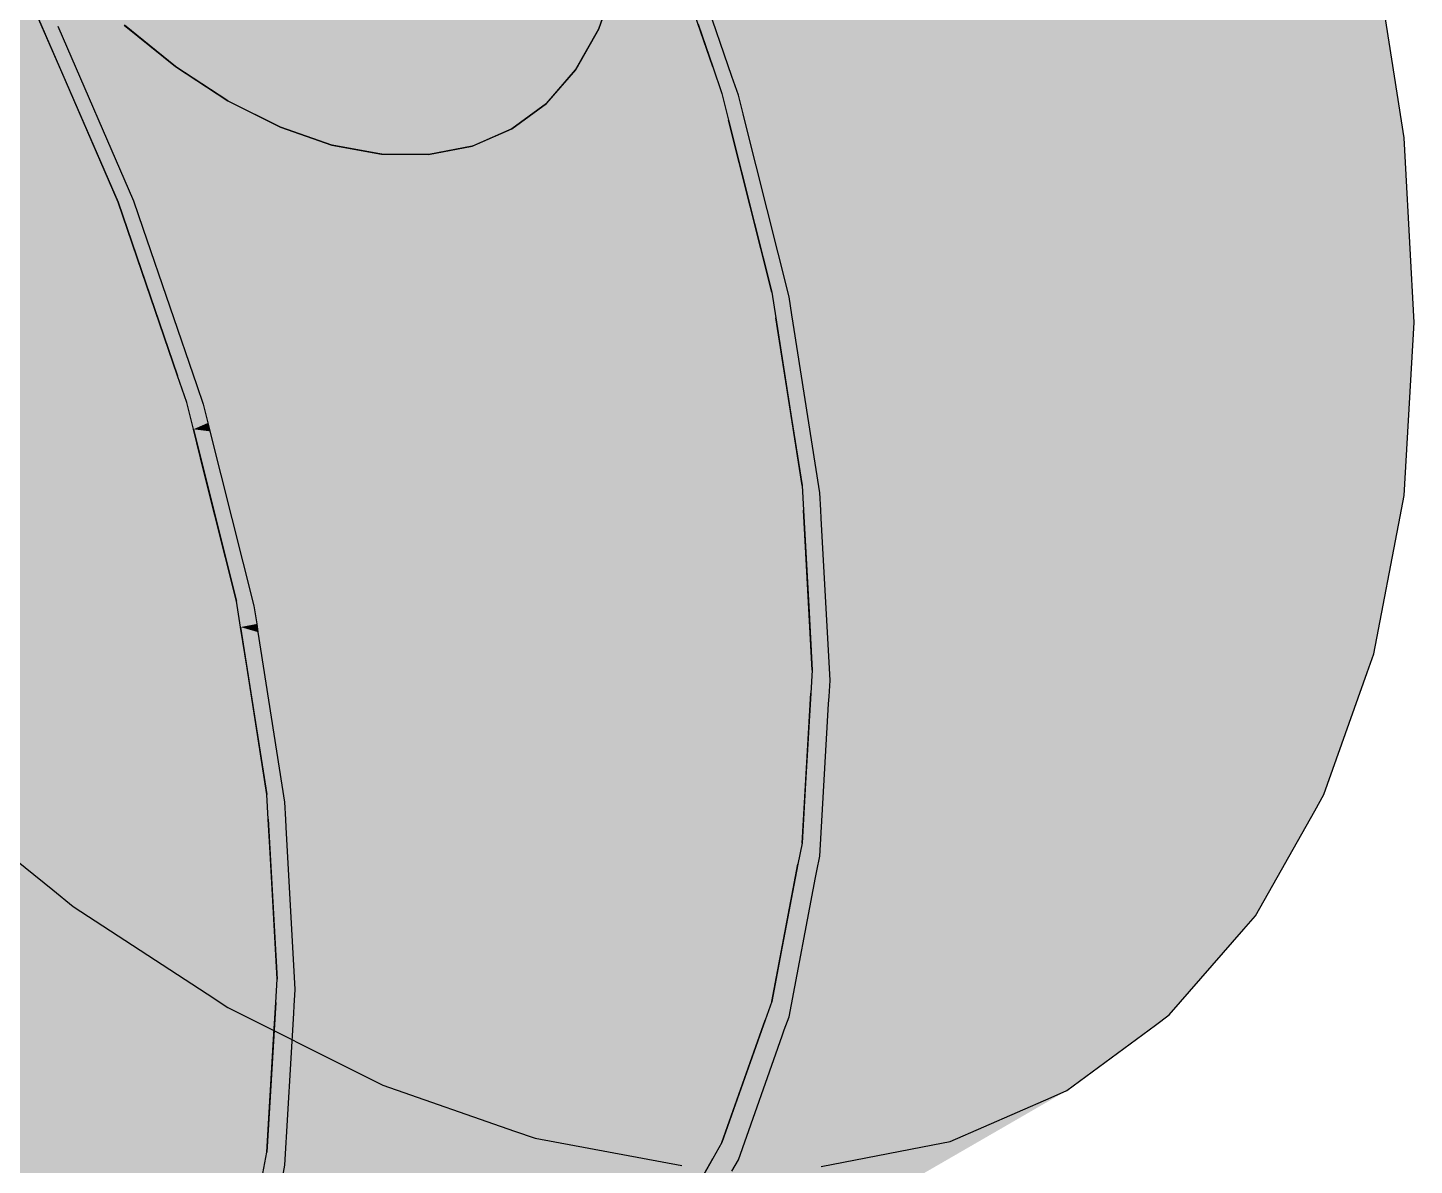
# Model space of a CAD drawing. Extents: x 0 to 420, y 0 to 297.
# Drawn here: x 298.11 to 320.1, y 195.74 to 213.77 of the extents above; entities that cross this region are included whole.
import ezdxf

# ---------------------------------------------------------------- set-up
doc = ezdxf.new("R2010")
doc.units = 0
doc.layers.add('SOMBRA', color=8, linetype='CONTINUOUS')
doc.layers.add('VISIBLE', color=7, linetype='CONTINUOUS')

msp = doc.modelspace()

# ---------------------------------------------------------------- linework, layer by layer
at = {"layer": 'SOMBRA', "color": 252}
for points in [[(298.8489, 228.156), (270.5294, 212.2402), (298.1066, 228.1619)], [(298.8489, 228.156), (270.938, 212.237), (270.5294, 212.2402)], [(270.938, 212.237), (298.8489, 228.156), (298.8532, 228.156)], [(270.938, 212.237), (298.8532, 228.156), (271.276, 212.2343)], [(299.637, 228.0107), (271.276, 212.2343), (298.8532, 228.156)], [(299.637, 228.0107), (271.7074, 212.1544), (271.276, 212.2343)], [(271.7074, 212.1544), (299.637, 228.0107), (299.6415, 228.0099)], [(271.7074, 212.1544), (299.6415, 228.0099), (272.0643, 212.0882)], [(300.4532, 227.7277), (272.0643, 212.0882), (299.6415, 228.0099)], [(300.4532, 227.7277), (272.5111, 211.9329), (272.0643, 212.0882)], [(272.5111, 211.9329), (300.4532, 227.7277), (300.4579, 227.726)], [(272.5111, 211.9329), (300.4579, 227.726), (272.8808, 211.8043)], [(301.2838, 227.3117), (272.8808, 211.8043), (300.4579, 227.726)], [(301.2838, 227.3117), (273.3354, 211.5763), (272.8808, 211.8043)], [(273.3354, 211.5763), (301.2838, 227.3117), (301.2886, 227.3093)], [(273.3354, 211.5763), (301.2886, 227.3093), (273.7114, 211.3876)], [(302.1145, 226.77), (273.7114, 211.3876), (301.2886, 227.3093)], [(302.1145, 226.77), (274.166, 211.0908), (273.7114, 211.3876)], [(274.166, 211.0908), (302.1145, 226.77), (302.1192, 226.7669)], [(274.166, 211.0908), (302.1192, 226.7669), (274.5421, 210.8452)], [(302.931, 226.1117), (274.5421, 210.8452), (302.1192, 226.7669)], [(302.931, 226.1117), (274.9889, 210.4846), (274.5421, 210.8452)], [(274.9889, 210.4846), (302.931, 226.1117), (302.9357, 226.108)], [(274.9889, 210.4846), (302.9357, 226.108), (275.3585, 210.1863)], [(303.7194, 225.3482), (275.3585, 210.1863), (302.9357, 226.108)], [(303.7194, 225.3482), (275.7899, 209.7681), (275.3585, 210.1863)], [(275.7899, 209.7681), (303.7194, 225.3482), (303.724, 225.3439)], [(275.7899, 209.7681), (303.724, 225.3439), (276.1468, 209.4222)], [(304.4663, 224.4926), (276.1468, 209.4222), (303.724, 225.3439)], [(304.4663, 224.4926), (276.5554, 208.9536), (276.1468, 209.4222)], [(276.5554, 208.9536), (304.4663, 224.4926), (304.4706, 224.4877)], [(276.5554, 208.9536), (304.4706, 224.4877), (276.8934, 208.566)], [(305.1587, 223.5594), (276.8934, 208.566), (304.4706, 224.4877)], [(305.1587, 223.5594), (277.2722, 208.055), (276.8934, 208.566)], [(277.2722, 208.055), (305.1587, 223.5594), (305.1627, 223.554)], [(277.2722, 208.055), (305.1627, 223.554), (277.5856, 207.6324)], [(305.785, 222.5646), (277.5856, 207.6324), (305.1627, 223.554)], [(305.785, 222.5646), (277.9281, 207.0878), (277.5856, 207.6324)], [(277.9281, 207.0878), (305.785, 222.5646), (305.7886, 222.5589)], [(277.9281, 207.0878), (305.7886, 222.5589), (278.2114, 206.6372)], [(306.3343, 221.5253), (278.2114, 206.6372), (305.7886, 222.5589)], [(306.3343, 221.5253), (278.5118, 206.0683), (278.2114, 206.6372)], [(278.5118, 206.0683), (306.3343, 221.5253), (306.3375, 221.5193)], [(278.5118, 206.0683), (306.3375, 221.5193), (278.7603, 205.5977)], [(306.7973, 220.4592), (278.7603, 205.5977), (306.3375, 221.5193)], [(306.7973, 220.4592), (279.0134, 205.0141), (278.7603, 205.5977)], [(279.0134, 205.0141), (306.7973, 220.4592), (306.7999, 220.4531)], [(279.0134, 205.0141), (306.7999, 220.4531), (279.2228, 204.5314)], [(307.166, 219.3846), (279.2228, 204.5314), (306.7999, 220.4531)], [(307.166, 219.3846), (279.4243, 203.9433), (279.2228, 204.5314)], [(279.4243, 203.9433), (307.166, 219.3846), (307.1681, 219.3784)], [(279.4243, 203.9433), (307.1681, 219.3784), (279.591, 203.4567)], [(307.4342, 218.3198), (279.591, 203.4567), (307.1681, 219.3784)], [(307.4342, 218.3198), (279.7374, 202.8741), (279.591, 203.4567)], [(279.7374, 202.8741), (307.4342, 218.3198), (307.4357, 218.3137)], [(279.7374, 202.8741), (307.4357, 218.3137), (279.8585, 202.392)], [(308.9742, 213.1534), (318.6659, 218.2395), (314.8276, 216.5329)], [(308.9742, 213.1534), (309.1199, 212.7281), (318.6659, 218.2395)], [(318.7718, 217.8181), (318.6659, 218.2395), (309.1199, 212.7281)], [(318.7718, 217.8181), (309.1199, 212.7281), (309.2258, 212.3068)], [(319.4567, 215.0927), (318.7718, 217.8181), (309.2258, 212.3068)], [(308.9742, 213.1534), (314.8276, 216.5329), (308.7432, 213.8276)], [(299.7914, 211.0273), (308.2767, 215.9263), (299.7285, 214.4541)], [(308.4249, 215.4937), (308.2767, 215.9263), (299.7914, 211.0273)], [(308.4249, 215.4937), (299.7914, 211.0273), (301.0779, 211.252)], [(308.4941, 212.5473), (308.4249, 215.4937), (301.0779, 211.252)], [(308.4941, 212.5473), (309.2791, 213.0005), (308.4249, 215.4937)], [(319.4567, 215.0927), (309.2258, 212.3068), (309.637, 210.6706)], [(309.9108, 209.5814), (319.4567, 215.0927), (309.637, 210.6706)], [(319.521, 214.6825), (319.4567, 215.0927), (309.9108, 209.5814)], [(319.521, 214.6825), (309.9108, 209.5814), (309.9751, 209.1711)], [(319.9367, 212.0292), (319.521, 214.6825), (309.9751, 209.1711)], [(299.7914, 211.0273), (299.7285, 214.4541), (298.5901, 213.7969)], [(298.1796, 214.1567), (288.6336, 208.6454), (298.6527, 213.0659)], [(298.5901, 213.7969), (298.1796, 214.1567), (299.5465, 211.0054)], [(299.7914, 211.0273), (298.5901, 213.7969), (299.5465, 211.0054)], [(290.0005, 205.494), (298.6527, 213.0659), (288.6336, 208.6454)], [(290.0005, 205.494), (299.5465, 211.0054), (298.6527, 213.0659)], [(308.4941, 212.5473), (309.3812, 212.7022), (309.2791, 213.0005)], [(300.7938, 208.1015), (309.3812, 212.7022), (308.4941, 212.5473)], [(300.7938, 208.1015), (300.896, 207.8033), (309.3812, 212.7022)], [(309.4555, 212.4068), (309.3812, 212.7022), (300.896, 207.8033)], [(300.7938, 208.1015), (308.4941, 212.5473), (301.0779, 211.252)], [(309.4555, 212.4068), (300.896, 207.8033), (301.7552, 207.961)], [(309.4889, 212.2737), (309.4555, 212.4068), (301.7552, 207.961)], [(309.4889, 212.2737), (301.7552, 207.961), (302.142, 208.032)], [(310.184, 209.5081), (309.4889, 212.2737), (302.142, 208.032)], [(319.9367, 212.0292), (309.9751, 209.1711), (310.2246, 207.5783)], [(310.3908, 206.5179), (319.9367, 212.0292), (310.2246, 207.5783)], [(319.9583, 211.6372), (319.9367, 212.0292), (310.3908, 206.5179)], [(319.9583, 211.6372), (310.3908, 206.5179), (310.4123, 206.1258)], [(320.0976, 209.1014), (319.9583, 211.6372), (310.4123, 206.1258)], [(301.0779, 211.252), (299.7914, 211.0273), (299.9396, 210.5948)], [(300.7938, 208.1015), (301.0779, 211.252), (299.9396, 210.5948)], [(299.5465, 211.0054), (290.0005, 205.494), (299.9231, 209.9059)], [(300.5334, 208.2322), (299.7914, 211.0273), (299.5465, 211.0054)], [(300.5334, 208.2322), (299.5465, 211.0054), (300.4889, 208.2545)], [(300.5334, 208.2322), (299.9396, 210.5948), (299.7914, 211.0273)], [(300.7938, 208.1015), (299.9396, 210.5948), (300.5334, 208.2322)], [(290.943, 202.7431), (299.9231, 209.9059), (290.0005, 205.494)], [(290.943, 202.7431), (300.4889, 208.2545), (299.9231, 209.9059)], [(310.2291, 209.2204), (310.184, 209.5081), (301.6987, 204.6092)], [(301.6987, 204.6092), (310.184, 209.5081), (302.142, 208.032)], [(310.2291, 209.2204), (301.6987, 204.6092), (302.5288, 204.7747)], [(310.2493, 209.091), (310.2291, 209.2204), (302.5288, 204.7747)], [(310.2493, 209.091), (302.5288, 204.7747), (302.9024, 204.8492)], [(310.6712, 206.3986), (310.2493, 209.091), (302.9024, 204.8492)], [(320.0976, 209.1014), (310.4123, 206.1258), (310.496, 204.6035)], [(310.5517, 203.5901), (320.0976, 209.1014), (310.496, 204.6035)], [(320.0761, 208.7343), (320.0976, 209.1014), (310.5517, 203.5901)], [(319.9367, 206.3595), (320.0761, 208.7343), (310.5301, 203.223)], [(320.0761, 208.7343), (310.5517, 203.5901), (310.5301, 203.223)], [(290.943, 202.7431), (300.6346, 207.8292), (300.4889, 208.2545)], [(300.5334, 208.2322), (300.4889, 208.2545), (300.6346, 207.8292)], [(300.896, 207.8033), (300.5334, 208.2322), (300.6346, 207.8292)], [(300.896, 207.8033), (300.7938, 208.1015), (300.5334, 208.2322)], [(302.142, 208.032), (301.7552, 207.961), (300.9702, 207.5078)], [(302.142, 208.032), (300.9702, 207.5078), (301.0037, 207.3748)], [(301.6987, 204.6092), (302.142, 208.032), (301.0037, 207.3748)], [(290.943, 202.7431), (291.0887, 202.3178), (300.6346, 207.8292)], [(300.7405, 207.4078), (300.6346, 207.8292), (291.0887, 202.3178)], [(300.9702, 207.5078), (300.6346, 207.8292), (300.7405, 207.4078)], [(300.9702, 207.5078), (300.896, 207.8033), (300.6346, 207.8292)], [(301.7552, 207.961), (300.896, 207.8033), (300.9702, 207.5078)], [(300.7405, 207.4078), (291.0887, 202.3178), (294.8871, 204.0283)], [(300.7405, 207.4078), (294.8871, 204.0283), (300.9084, 206.7399)], [(301.0037, 207.3748), (300.9702, 207.5078), (300.7405, 207.4078)], [(301.0037, 207.3748), (300.7405, 207.4078), (301.4255, 204.6824)], [(301.6987, 204.6092), (301.0037, 207.3748), (301.4255, 204.6824)], [(291.1946, 201.8965), (301.4255, 204.6824), (300.9084, 206.7399)], [(291.1946, 201.8965), (300.9084, 206.7399), (294.8871, 204.0283)], [(310.6863, 206.1237), (310.6712, 206.3986), (302.1859, 201.4996)], [(302.1859, 201.4996), (310.6712, 206.3986), (302.9024, 204.8492)], [(319.8724, 206.0235), (319.9367, 206.3595), (310.3908, 200.8481)], [(310.3908, 200.8481), (319.9367, 206.3595), (310.4465, 201.7973)], [(319.9367, 206.3595), (310.5301, 203.223), (310.4465, 201.7973)], [(310.6863, 206.1237), (302.1859, 201.4996), (302.986, 201.6779)], [(310.6931, 205.9999), (310.6863, 206.1237), (302.986, 201.6779)], [(310.6931, 205.9999), (302.986, 201.6779), (303.3462, 201.7582)], [(310.8345, 203.4268), (310.6931, 205.9999), (303.3462, 201.7582)], [(319.4567, 203.8502), (319.8724, 206.0235), (310.3265, 200.5121)], [(319.8724, 206.0235), (310.3908, 200.8481), (310.3265, 200.5121)], [(291.1946, 201.8965), (291.8796, 199.171), (301.4255, 204.6824)], [(301.4898, 204.2721), (301.4255, 204.6824), (291.8796, 199.171)], [(301.7438, 204.3215), (301.4255, 204.6824), (301.4898, 204.2721)], [(301.7438, 204.3215), (301.6987, 204.6092), (301.4255, 204.6824)], [(302.5288, 204.7747), (301.6987, 204.6092), (301.7438, 204.3215)], [(302.9024, 204.8492), (302.5288, 204.7747), (301.7438, 204.3215)], [(302.9024, 204.8492), (301.7438, 204.3215), (301.7641, 204.192)], [(302.1859, 201.4996), (302.9024, 204.8492), (301.7641, 204.192)], [(301.4898, 204.2721), (291.8796, 199.171), (295.6367, 200.8929)], [(301.4898, 204.2721), (295.6367, 200.8929), (301.5916, 203.6219)], [(301.7641, 204.192), (301.7438, 204.3215), (301.4898, 204.2721)], [(301.7641, 204.192), (301.4898, 204.2721), (301.9055, 201.6189)], [(302.1859, 201.4996), (301.7641, 204.192), (301.9055, 201.6189)], [(319.3508, 203.5511), (319.4567, 203.8502), (309.9108, 198.3389)], [(309.9108, 198.3389), (319.4567, 203.8502), (310.0769, 199.2075)], [(319.4567, 203.8502), (310.3265, 200.5121), (310.0769, 199.2075)], [(291.9438, 198.7608), (301.9055, 201.6189), (301.5916, 203.6219)], [(291.9438, 198.7608), (301.5916, 203.6219), (295.6367, 200.8929)], [(310.8194, 203.1693), (310.8345, 203.4268), (302.3492, 198.5278)], [(302.3492, 198.5278), (310.8345, 203.4268), (303.3462, 201.7582)], [(318.6659, 201.6166), (319.3508, 203.5511), (309.8049, 198.0398)], [(319.3508, 203.5511), (309.9108, 198.3389), (309.8049, 198.0398)], [(310.8194, 203.1693), (302.3492, 198.5278), (303.1191, 198.7235)], [(310.8126, 203.0534), (310.8194, 203.1693), (303.1191, 198.7235)], [(310.8126, 203.0534), (303.1191, 198.7235), (303.4657, 198.8116)], [(310.6712, 200.6436), (310.8126, 203.0534), (303.4657, 198.8116)], [(296.4204, 201.7927), (298.5104, 200.106), (288.9645, 194.5947)], [(291.9438, 198.7608), (292.3595, 196.1075), (301.9055, 201.6189)], [(301.927, 201.2268), (301.9055, 201.6189), (292.3595, 196.1075)], [(302.201, 201.2247), (301.9055, 201.6189), (301.927, 201.2268)], [(302.201, 201.2247), (302.1859, 201.4996), (301.9055, 201.6189)], [(302.986, 201.6779), (302.1859, 201.4996), (302.201, 201.2247)], [(303.3462, 201.7582), (302.986, 201.6779), (302.201, 201.2247)], [(303.3462, 201.7582), (302.201, 201.2247), (302.2078, 201.1009)], [(302.3492, 198.5278), (303.3462, 201.7582), (302.2078, 201.1009)], [(318.5202, 201.3596), (318.6659, 201.6166), (309.1199, 196.1053)], [(309.1199, 196.1053), (318.6659, 201.6166), (309.3937, 196.8784)], [(318.6659, 201.6166), (309.8049, 198.0398), (309.3937, 196.8784)], [(301.927, 201.2268), (292.3595, 196.1075), (296.0737, 197.8474)], [(301.927, 201.2268), (296.0737, 197.8474), (301.9612, 200.6054)], [(302.2078, 201.1009), (301.927, 201.2268), (302.0664, 198.6911)], [(302.2078, 201.1009), (302.201, 201.2247), (301.927, 201.2268)], [(317.5777, 199.6969), (318.5202, 201.3596), (308.9742, 195.8482)], [(318.5202, 201.3596), (309.1199, 196.1053), (308.9742, 195.8482)], [(302.3492, 198.5278), (302.2078, 201.1009), (302.0664, 198.6911)], [(292.3811, 195.7155), (302.0664, 198.6911), (301.9612, 200.6054)], [(292.3811, 195.7155), (301.9612, 200.6054), (296.0737, 197.8474)], [(310.6261, 200.408), (310.6712, 200.6436), (302.1859, 195.7446)], [(302.1859, 195.7446), (310.6712, 200.6436), (303.4657, 198.8116)], [(310.6261, 200.408), (302.1859, 195.7446), (302.9258, 195.9622)], [(310.6058, 200.3019), (310.6261, 200.408), (302.9258, 195.9622)], [(310.6058, 200.3019), (302.9258, 195.9622), (303.2589, 196.0601)], [(310.184, 198.0966), (310.6058, 200.3019), (303.2589, 196.0601)], [(298.5104, 200.106), (289.2876, 194.3339), (288.9645, 194.5947)], [(298.5104, 200.106), (298.8335, 199.8453), (289.2876, 194.3339)], [(289.2876, 194.3339), (298.8335, 199.8453), (290.1374, 193.779)], [(298.8335, 199.8453), (291.4139, 192.9454), (290.1374, 193.779)], [(298.8335, 199.8453), (300.9599, 198.4567), (291.4139, 192.9454)], [(317.3947, 199.4863), (317.5777, 199.6969), (308.0317, 194.1856)], [(308.0317, 194.1856), (317.5777, 199.6969), (308.4084, 194.8501)], [(317.5777, 199.6969), (308.9742, 195.8482), (308.4084, 194.8501)], [(316.2108, 198.1239), (317.3947, 199.4863), (307.8487, 193.9749)], [(317.3947, 199.4863), (308.0317, 194.1856), (307.8487, 193.9749)], [(302.1859, 195.7446), (303.4657, 198.8116), (302.3273, 198.1544)], [(303.4657, 198.8116), (302.3341, 198.2703), (302.3273, 198.1544)], [(303.4657, 198.8116), (303.1191, 198.7235), (302.3341, 198.2703)], [(292.3811, 195.7155), (292.5205, 193.1798), (302.0664, 198.6911)], [(302.0449, 198.324), (302.0664, 198.6911), (292.5205, 193.1798)], [(302.3341, 198.2703), (302.0664, 198.6911), (302.0449, 198.324)], [(302.3341, 198.2703), (302.3492, 198.5278), (302.0664, 198.6911)], [(303.1191, 198.7235), (302.3492, 198.5278), (302.3341, 198.2703)], [(300.9599, 198.4567), (291.7426, 192.7307), (291.4139, 192.9454)], [(300.9599, 198.4567), (301.2886, 198.242), (291.7426, 192.7307)], [(302.0449, 198.324), (292.5205, 193.1798), (296.1913, 194.9444)], [(302.0449, 198.324), (296.1913, 194.9444), (302.0107, 197.742)], [(302.3273, 198.1544), (302.0449, 198.324), (301.9055, 195.9491)], [(302.3273, 198.1544), (302.3341, 198.2703), (302.0449, 198.324)], [(291.7426, 192.7307), (301.2886, 198.242), (292.5925, 192.3043)], [(301.2886, 198.242), (293.869, 191.664), (292.5925, 192.3043)], [(301.2886, 198.242), (303.4149, 197.1753), (293.869, 191.664)], [(310.1097, 197.8869), (310.184, 198.0966), (301.6987, 193.1976)], [(301.6987, 193.1976), (310.184, 198.0966), (303.2589, 196.0601)], [(302.1859, 195.7446), (302.3273, 198.1544), (301.9055, 195.9491)], [(315.9936, 197.9633), (316.2108, 198.1239), (306.6649, 192.6126)], [(306.6649, 192.6126), (316.2108, 198.1239), (307.138, 193.1571)], [(316.2108, 198.1239), (307.8487, 193.9749), (307.138, 193.1571)], [(310.1097, 197.8869), (301.6987, 193.1976), (302.4095, 193.4411)], [(310.0763, 197.7925), (310.1097, 197.8869), (302.4095, 193.4411)], [(314.5886, 196.9246), (315.9936, 197.9633), (306.4476, 192.452)], [(315.9936, 197.9633), (306.6649, 192.6126), (306.4476, 192.452)], [(292.4989, 192.8126), (301.9055, 195.9491), (302.0107, 197.742)], [(292.4989, 192.8126), (302.0107, 197.742), (296.1913, 194.9444)], [(310.0763, 197.7925), (302.4095, 193.4411), (302.7293, 193.5507)], [(309.3812, 195.8294), (310.0763, 197.7925), (302.7293, 193.5507)], [(303.4149, 197.1753), (294.1977, 191.4991), (293.869, 191.664)], [(303.4149, 197.1753), (303.7437, 197.0104), (294.1977, 191.4991)], [(294.1977, 191.4991), (303.7437, 197.0104), (295.033, 191.2086)], [(303.7437, 197.0104), (296.2877, 190.7724), (295.033, 191.2086)], [(303.7437, 197.0104), (305.8336, 196.2838), (296.2877, 190.7724)], [(312.7388, 196.1194), (314.3409, 196.8167), (304.795, 191.3054)], [(314.3409, 196.8167), (305.0426, 191.4132), (304.795, 191.3054)], [(314.3409, 196.8167), (314.5886, 196.9246), (305.0426, 191.4132)], [(305.0426, 191.4132), (314.5886, 196.9246), (305.6042, 191.8284)], [(314.5886, 196.9246), (306.4476, 192.452), (305.6042, 191.8284)], [(305.8336, 196.2838), (296.6108, 190.6601), (296.2877, 190.7724)], [(305.8336, 196.2838), (306.1567, 196.1715), (296.6108, 190.6601)], [(296.6108, 190.6601), (306.1567, 196.1715), (297.4172, 190.5106)], [(306.1567, 196.1715), (298.6286, 190.286), (297.4172, 190.5106)], [(306.1567, 196.1715), (308.1745, 195.7974), (298.6286, 190.286)], [(312.4649, 196.0662), (312.7388, 196.1194), (303.1929, 190.608)], [(303.1929, 190.608), (312.7388, 196.1194), (303.8332, 190.8867)], [(312.7388, 196.1194), (304.795, 191.3054), (303.8332, 190.8867)], [(301.8412, 195.6131), (301.9055, 195.9491), (292.3595, 190.4378)], [(292.4989, 192.8126), (292.3595, 190.4378), (301.9055, 195.9491)], [(301.6987, 193.1976), (303.2589, 196.0601), (302.1205, 195.4029)], [(302.1408, 195.509), (301.9055, 195.9491), (301.8412, 195.6131)], [(302.1408, 195.509), (302.1859, 195.7446), (301.9055, 195.9491)], [(303.2589, 196.0601), (302.1408, 195.509), (302.1205, 195.4029)], [(303.2589, 196.0601), (302.9258, 195.9622), (302.1408, 195.509)], [(302.9258, 195.9622), (302.1859, 195.7446), (302.1408, 195.509)], [(310.6931, 195.7221), (312.4649, 196.0662), (302.919, 190.5548)], [(312.4649, 196.0662), (303.1929, 190.608), (302.919, 190.5548)], [(308.1745, 195.7974), (298.9405, 190.2282), (298.6286, 190.286)], [(308.1745, 195.7974), (308.4865, 195.7396), (298.9405, 190.2282)], [(309.2791, 195.6492), (309.3812, 195.8294), (300.896, 190.9304)], [(300.896, 190.9304), (309.3812, 195.8294), (302.7293, 193.5507)]]:
    msp.add_solid(points, dxfattribs=at)
at = {"layer": 'SOMBRA', "color": 253}
for points in [[(307.5972, 217.2831), (279.8585, 202.392), (307.4357, 218.3137)], [(307.5972, 217.2831), (279.9474, 201.8248), (279.8585, 202.392)], [(279.9474, 201.8248), (307.5972, 217.2831), (307.5981, 217.2772)], [(279.9474, 201.8248), (307.5981, 217.2772), (280.0209, 201.3555)], [(307.6522, 216.2923), (280.0209, 201.3555), (307.5981, 217.2772)], [(307.6522, 216.2923), (280.0507, 200.8134), (280.0209, 201.3555)], [(280.0507, 200.8134), (307.6522, 216.2923), (307.6525, 216.2866)], [(280.0507, 200.8134), (307.6525, 216.2866), (280.0754, 200.3649)], [(307.5984, 215.3642), (280.0754, 200.3649), (307.6525, 216.2866)], [(288.6336, 208.6454), (298.1796, 214.1567), (297.1189, 216.1657)], [(308.2767, 215.9263), (308.9742, 213.1534), (308.0317, 215.9044)], [(308.2767, 215.9263), (309.0186, 213.1311), (308.9742, 213.1534)], [(308.2767, 215.9263), (308.4249, 215.4937), (309.0186, 213.1311)], [(309.0186, 213.1311), (308.4249, 215.4937), (309.2791, 213.0005)], [(298.1109, 215.4291), (271.276, 198.6561), (298.8532, 214.5778)], [(280.0456, 199.8572), (307.5981, 215.3589), (280.0209, 199.4372)], [(280.0456, 199.8572), (307.5984, 215.3642), (307.5981, 215.3589)], [(307.5984, 215.3642), (280.0456, 199.8572), (280.0754, 200.3649)], [(312.6211, 215.1408), (312.7189, 213.3615), (310.9198, 214.4002)], [(312.6211, 215.1408), (315.5237, 213.9062), (312.7189, 213.3615)], [(298.3658, 213.5006), (297.4698, 214.5281), (297.7483, 214.9243)], [(298.579, 213.9717), (298.3658, 213.5006), (297.7483, 214.9243)], [(299.6128, 213.7067), (298.8108, 214.4841), (298.8532, 214.5778)], [(299.6415, 213.8137), (299.6128, 213.7067), (298.8532, 214.5778)], [(319.521, 214.6825), (319.9367, 212.0292), (315.5237, 213.9062)], [(298.3658, 213.5006), (298.0563, 212.8164), (297.4698, 214.5281)], [(299.5529, 213.4831), (298.7222, 214.2883), (298.8108, 214.4841)], [(299.6128, 213.7067), (299.5529, 213.4831), (298.8108, 214.4841)], [(307.4357, 214.5099), (307.5427, 214.415), (307.1681, 213.7542)], [(307.5427, 214.415), (307.2705, 213.6461), (307.1681, 213.7542)], [(307.5427, 214.415), (307.7663, 214.2167), (307.2705, 213.6461)], [(308.8607, 214.4379), (308.6658, 213.4191), (308.1279, 213.8961)], [(308.8607, 214.4379), (309.6627, 213.853), (308.6658, 213.4191)], [(310.9198, 214.4002), (310.8375, 212.9962), (309.6627, 213.853)], [(310.9198, 214.4002), (312.7189, 213.3615), (310.8375, 212.9962)], [(299.456, 213.1216), (298.579, 213.9717), (298.7222, 214.2883)], [(299.5529, 213.4831), (299.456, 213.1216), (298.7222, 214.2883)], [(307.7663, 214.2167), (307.4843, 213.4203), (307.2705, 213.6461)], [(307.7663, 214.2167), (308.1279, 213.8961), (307.4843, 213.4203)], [(299.3119, 212.5836), (298.3658, 213.5006), (298.579, 213.9717)], [(299.456, 213.1216), (299.3119, 212.5836), (298.579, 213.9717)], [(315.5237, 213.9062), (315.6465, 211.6713), (312.7189, 213.3615)], [(315.5237, 213.9062), (319.9583, 211.6372), (315.6465, 211.6713)], [(315.5237, 213.9062), (319.9367, 212.0292), (319.9583, 211.6372)], [(300.4132, 212.7888), (299.5529, 213.4831), (299.6128, 213.7067)], [(300.4435, 213.0363), (299.6128, 213.7067), (299.6415, 213.8137)], [(300.4435, 213.0363), (300.4132, 212.7888), (299.6128, 213.7067)], [(300.4579, 213.1548), (300.4435, 213.0363), (299.6415, 213.8137)], [(307.1681, 213.7542), (307.2705, 213.6461), (306.7999, 213.1046)], [(308.1279, 213.8961), (307.8301, 213.0553), (307.4843, 213.4203)], [(308.1279, 213.8961), (308.6658, 213.4191), (307.8301, 213.0553)], [(309.6627, 213.853), (309.4472, 212.7262), (308.6658, 213.4191)], [(309.6627, 213.853), (310.8375, 212.9962), (309.4472, 212.7262)], [(299.1025, 211.8022), (298.0563, 212.8164), (298.3658, 213.5006)], [(299.3119, 212.5836), (299.1025, 211.8022), (298.3658, 213.5006)], [(300.3644, 212.3885), (299.456, 213.1216), (299.5529, 213.4831)], [(300.4132, 212.7888), (300.3644, 212.3885), (299.5529, 213.4831)], [(307.2705, 213.6461), (306.8959, 212.9853), (306.7999, 213.1046)], [(307.2705, 213.6461), (307.4843, 213.4203), (306.8959, 212.9853)], [(307.4843, 213.4203), (307.0963, 212.7359), (306.8959, 212.9853)], [(307.4843, 213.4203), (307.8301, 213.0553), (307.0963, 212.7359)], [(308.6658, 213.4191), (308.3447, 212.5121), (307.8301, 213.0553)], [(308.6658, 213.4191), (309.4472, 212.7262), (308.3447, 212.5121)], [(312.7189, 213.3615), (312.6211, 211.6953), (310.8375, 212.9962)], [(312.7189, 213.3615), (315.6465, 211.6713), (312.6211, 211.6953)], [(300.2917, 211.7928), (299.3119, 212.5836), (299.456, 213.1216)], [(300.3644, 212.3885), (300.2917, 211.7928), (299.456, 213.1216)], [(301.2886, 212.2171), (300.4132, 212.7888), (300.4435, 213.0363)], [(301.2886, 212.4844), (300.4435, 213.0363), (300.4579, 213.1548)], [(301.2886, 212.4844), (301.2886, 212.2171), (300.4435, 213.0363)], [(301.2886, 212.6124), (301.2886, 212.4844), (300.4579, 213.1548)], [(306.7999, 213.1046), (306.8959, 212.9853), (306.3375, 212.5724)], [(307.8301, 213.0553), (307.4205, 212.3326), (307.0963, 212.7359)], [(307.8301, 213.0553), (308.3447, 212.5121), (307.4205, 212.3326)], [(309.0186, 213.1311), (309.1199, 212.7281), (308.9742, 213.1534)], [(309.0186, 213.1311), (309.3812, 212.7022), (309.1199, 212.7281)], [(309.0186, 213.1311), (309.2791, 213.0005), (309.3812, 212.7022)], [(298.7958, 210.6578), (297.6029, 211.8141), (298.0563, 212.8164)], [(299.1025, 211.8022), (298.7958, 210.6578), (298.0563, 212.8164)], [(306.8959, 212.9853), (306.4253, 212.4438), (306.3375, 212.5724)], [(306.8959, 212.9853), (307.0963, 212.7359), (306.4253, 212.4438)], [(310.8375, 212.9962), (310.5917, 211.7113), (309.4472, 212.7262)], [(310.8375, 212.9962), (312.6211, 211.6953), (310.5917, 211.7113)], [(300.1861, 210.9277), (299.1025, 211.8022), (299.3119, 212.5836)], [(300.2917, 211.7928), (300.1861, 210.9277), (299.3119, 212.5836)], [(301.2886, 211.7849), (300.3644, 212.3885), (300.4132, 212.7888)], [(301.2886, 212.2171), (301.2886, 211.7849), (300.4132, 212.7888)], [(302.1337, 212.0605), (301.2886, 212.4844), (301.2886, 212.6124)], [(302.1192, 212.1957), (302.1337, 212.0605), (301.2886, 212.6124)], [(307.0963, 212.7359), (306.609, 212.175), (306.4253, 212.4438)], [(307.0963, 212.7359), (307.4205, 212.3326), (306.609, 212.175)], [(309.4472, 212.7262), (309.092, 211.7232), (308.3447, 212.5121)], [(309.4472, 212.7262), (310.5917, 211.7113), (309.092, 211.7232)], [(309.3812, 212.7022), (309.2258, 212.3068), (309.1199, 212.7281)], [(309.3812, 212.7022), (309.4555, 212.4068), (309.2258, 212.3068)], [(301.2886, 211.1418), (300.2917, 211.7928), (300.3644, 212.3885)], [(301.2886, 211.7849), (301.2886, 211.1418), (300.3644, 212.3885)], [(302.1639, 211.778), (301.2886, 212.2171), (301.2886, 212.4844)], [(302.1337, 212.0605), (302.1639, 211.778), (301.2886, 212.4844)], [(306.3375, 212.5724), (306.4253, 212.4438), (305.7886, 212.1666)], [(306.4253, 212.4438), (305.8669, 212.0309), (305.7886, 212.1666)], [(306.4253, 212.4438), (306.609, 212.175), (305.8669, 212.0309)], [(308.3447, 212.5121), (307.9028, 211.7326), (307.4205, 212.3326)], [(308.3447, 212.5121), (309.092, 211.7232), (307.9028, 211.7326)], [(309.4555, 212.4068), (309.9108, 209.5814), (309.2258, 212.3068)], [(309.4555, 212.4068), (309.4889, 212.2737), (309.9108, 209.5814)], [(302.2128, 211.3213), (301.2886, 211.7849), (301.2886, 212.2171)], [(302.1639, 211.778), (302.2128, 211.3213), (301.2886, 212.2171)], [(302.9644, 211.7717), (302.1337, 212.0605), (302.1192, 212.1957)], [(302.9357, 211.9118), (302.9644, 211.7717), (302.1192, 212.1957)], [(305.7886, 212.1666), (305.8669, 212.0309), (305.1627, 211.8942)], [(306.609, 212.175), (306.0306, 211.7474), (305.8669, 212.0309)], [(306.609, 212.175), (306.9059, 211.7405), (306.0306, 211.7474)], [(307.4205, 212.3326), (306.9059, 211.7405), (306.609, 212.175)], [(307.4205, 212.3326), (307.9028, 211.7326), (306.9059, 211.7405)], [(309.4889, 212.2737), (310.184, 209.5081), (309.9108, 209.5814)], [(303.0243, 211.4789), (302.1639, 211.778), (302.1337, 212.0605)], [(302.9644, 211.7717), (303.0243, 211.4789), (302.1337, 212.0605)], [(305.8669, 212.0309), (305.2302, 211.7538), (305.1627, 211.8942)], [(305.8669, 212.0309), (306.0306, 211.7474), (305.2302, 211.7538)], [(298.3302, 208.92), (296.9144, 210.2924), (297.6029, 211.8141)], [(298.7958, 210.6578), (298.3302, 208.92), (297.6029, 211.8141)], [(300.0314, 209.6606), (298.7958, 210.6578), (299.1025, 211.8022)], [(300.1861, 210.9277), (300.0314, 209.6606), (299.1025, 211.8022)], [(301.2886, 210.2078), (300.1861, 210.9277), (300.2917, 211.7928)], [(301.2886, 211.1418), (301.2886, 210.2078), (300.2917, 211.7928)], [(302.2855, 210.6417), (301.2886, 211.1418), (301.2886, 211.7849)], [(302.2128, 211.3213), (302.2855, 210.6417), (301.2886, 211.7849)], [(303.1212, 211.0055), (302.2128, 211.3213), (302.1639, 211.778)], [(303.0243, 211.4789), (303.1212, 211.0055), (302.1639, 211.778)], [(303.7664, 211.623), (302.9644, 211.7717), (302.9357, 211.9118)], [(303.724, 211.7657), (303.7664, 211.623), (302.9357, 211.9118)], [(303.8549, 211.3249), (303.0243, 211.4789), (302.9644, 211.7717)], [(303.7664, 211.623), (303.8549, 211.3249), (302.9644, 211.7717)], [(304.526, 211.617), (303.7664, 211.623), (303.724, 211.7657)], [(304.4706, 211.7598), (304.526, 211.617), (303.724, 211.7657)], [(305.1627, 211.8942), (305.2302, 211.7538), (304.4706, 211.7598)], [(305.2302, 211.7538), (304.526, 211.617), (304.4706, 211.7598)], [(305.2302, 211.7538), (305.3711, 211.4603), (304.526, 211.617)], [(306.0306, 211.7474), (305.3711, 211.4603), (305.2302, 211.7538)], [(306.0306, 211.7474), (306.2953, 211.289), (305.3711, 211.4603)], [(306.9059, 211.7405), (306.2953, 211.289), (306.0306, 211.7474)], [(306.9059, 211.7405), (307.3478, 211.0939), (306.2953, 211.289)], [(307.9028, 211.7326), (307.3478, 211.0939), (306.9059, 211.7405)], [(307.9028, 211.7326), (308.6034, 210.8611), (307.3478, 211.0939)], [(309.092, 211.7232), (308.6034, 210.8611), (307.9028, 211.7326)], [(309.092, 211.7232), (310.1867, 210.5676), (308.6034, 210.8611)], [(310.5917, 211.7113), (310.1867, 210.5676), (309.092, 211.7232)], [(310.5917, 211.7113), (312.3294, 210.1704), (310.1867, 210.5676)], [(312.6211, 211.6953), (312.3294, 210.1704), (310.5917, 211.7113)], [(304.6417, 211.3187), (303.8549, 211.3249), (303.7664, 211.623)], [(304.526, 211.617), (304.6417, 211.3187), (303.7664, 211.623)], [(305.3711, 211.4603), (304.6417, 211.3187), (304.526, 211.617)], [(312.6211, 211.6953), (315.5236, 209.5782), (312.3294, 210.1704)], [(315.6465, 211.6713), (315.5236, 209.5782), (312.6211, 211.6953)], [(315.6465, 211.6713), (320.0761, 208.7343), (315.5236, 209.5782)], [(315.6465, 211.6713), (320.0976, 209.1014), (320.0761, 208.7343)], [(319.9583, 211.6372), (320.0976, 209.1014), (315.6465, 211.6713)], [(303.2653, 210.3011), (302.2855, 210.6417), (302.2128, 211.3213)], [(303.1212, 211.0055), (303.2653, 210.3011), (302.2128, 211.3213)], [(303.9982, 210.8429), (303.1212, 211.0055), (303.0243, 211.4789)], [(303.8549, 211.3249), (303.9982, 210.8429), (303.0243, 211.4789)], [(304.8288, 210.8363), (303.9982, 210.8429), (303.8549, 211.3249)], [(304.6417, 211.3187), (304.8288, 210.8363), (303.8549, 211.3249)], [(305.3711, 211.4603), (305.5989, 210.9859), (304.6417, 211.3187)], [(305.5989, 210.9859), (304.8288, 210.8363), (304.6417, 211.3187)], [(306.2953, 211.289), (305.5989, 210.9859), (305.3711, 211.4603)], [(306.2953, 211.289), (306.6891, 210.6069), (305.5989, 210.9859)], [(307.3478, 211.0939), (306.6891, 210.6069), (306.2953, 211.289)], [(302.3911, 209.6547), (301.2886, 210.2078), (301.2886, 211.1418)], [(302.2855, 210.6417), (302.3911, 209.6547), (301.2886, 211.1418)], [(307.3478, 211.0939), (307.9896, 210.1547), (306.6891, 210.6069)], [(308.6034, 210.8611), (307.9896, 210.1547), (307.3478, 211.0939)], [(301.2886, 208.8396), (300.0314, 209.6606), (300.1861, 210.9277)], [(301.2886, 210.2078), (301.2886, 208.8396), (300.1861, 210.9277)], [(304.2113, 210.1257), (303.2653, 210.3011), (303.1212, 211.0055)], [(303.9982, 210.8429), (304.2113, 210.1257), (303.1212, 211.0055)], [(305.1073, 210.1186), (304.2113, 210.1257), (303.9982, 210.8429)], [(304.8288, 210.8363), (305.1073, 210.1186), (303.9982, 210.8429)], [(305.5989, 210.9859), (305.938, 210.2799), (304.8288, 210.8363)], [(305.938, 210.2799), (305.1073, 210.1186), (304.8288, 210.8363)], [(306.6891, 210.6069), (305.938, 210.2799), (305.5989, 210.9859)], [(308.6034, 210.8611), (309.6295, 209.5846), (307.9896, 210.1547)], [(310.1867, 210.5676), (309.6295, 209.5846), (308.6034, 210.8611)], [(299.7966, 207.7366), (298.3302, 208.92), (298.7958, 210.6578)], [(300.0314, 209.6606), (299.7966, 207.7366), (298.7958, 210.6578)], [(303.4747, 209.278), (302.3911, 209.6547), (302.2855, 210.6417)], [(303.2653, 210.3011), (303.4747, 209.278), (302.2855, 210.6417)], [(306.6891, 210.6069), (307.2611, 209.6162), (305.938, 210.2799)], [(307.9896, 210.1547), (307.2611, 209.6162), (306.6891, 210.6069)], [(310.1867, 210.5676), (311.8488, 208.813), (309.6295, 209.5846)], [(312.3294, 210.1704), (311.8488, 208.813), (310.1867, 210.5676)], [(298.3302, 208.92), (297.5725, 206.0922), (296.9144, 210.2924)], [(302.5457, 208.2089), (301.2886, 208.8396), (301.2886, 210.2078)], [(302.3911, 209.6547), (302.5457, 208.2089), (301.2886, 210.2078)], [(304.5209, 209.084), (303.4747, 209.278), (303.2653, 210.3011)], [(304.2113, 210.1257), (304.5209, 209.084), (303.2653, 210.3011)], [(305.938, 210.2799), (306.4304, 209.2546), (305.1073, 210.1186)], [(307.2611, 209.6162), (306.4304, 209.2546), (305.938, 210.2799)], [(312.3294, 210.1704), (315.1572, 207.6628), (311.8488, 208.813)], [(315.5236, 209.5782), (315.1572, 207.6628), (312.3294, 210.1704)], [(305.5118, 209.0762), (304.5209, 209.084), (304.2113, 210.1257)], [(305.1073, 210.1186), (305.5118, 209.0762), (304.2113, 210.1257)], [(306.4304, 209.2546), (305.5118, 209.0762), (305.1073, 210.1186)], [(307.9896, 210.1547), (308.9296, 208.7791), (307.2611, 209.6162)], [(309.6295, 209.5846), (308.9296, 208.7791), (307.9896, 210.1547)], [(301.2886, 206.7623), (299.7966, 207.7366), (300.0314, 209.6606)], [(301.2886, 208.8396), (301.2886, 206.7623), (300.0314, 209.6606)], [(303.7813, 207.7794), (302.5457, 208.2089), (302.3911, 209.6547)], [(303.4747, 209.278), (303.7813, 207.7794), (302.3911, 209.6547)], [(307.2611, 209.6162), (308.0989, 208.165), (306.4304, 209.2546)], [(308.9296, 208.7791), (308.0989, 208.165), (307.2611, 209.6162)], [(309.6295, 209.5846), (311.1875, 207.6464), (308.9296, 208.7791)], [(311.8488, 208.813), (311.1875, 207.6464), (309.6295, 209.5846)], [(310.184, 209.5081), (309.9751, 209.1711), (309.9108, 209.5814)], [(310.184, 209.5081), (310.2291, 209.2204), (309.9751, 209.1711)], [(315.5236, 209.5782), (319.8724, 206.0235), (315.1572, 207.6628)], [(315.5236, 209.5782), (319.9367, 206.3595), (319.8724, 206.0235)], [(320.0761, 208.7343), (319.9367, 206.3595), (315.5236, 209.5782)], [(304.9743, 207.5582), (303.7813, 207.7794), (303.4747, 209.278)], [(304.5209, 209.084), (304.9743, 207.5582), (303.4747, 209.278)], [(306.1042, 207.5493), (304.9743, 207.5582), (304.5209, 209.084)], [(305.5118, 209.0762), (306.1042, 207.5493), (304.5209, 209.084)], [(306.4304, 209.2546), (307.1517, 207.7527), (305.5118, 209.0762)], [(307.1517, 207.7527), (306.1042, 207.5493), (305.5118, 209.0762)], [(308.0989, 208.165), (307.1517, 207.7527), (306.4304, 209.2546)], [(310.2291, 209.2204), (310.3908, 206.5179), (309.9751, 209.1711)], [(310.2291, 209.2204), (310.2493, 209.091), (310.3908, 206.5179)], [(310.2493, 209.091), (310.6712, 206.3986), (310.3908, 206.5179)], [(299.4145, 204.6056), (297.5725, 206.0922), (298.3302, 208.92)], [(299.7966, 207.7366), (299.4145, 204.6056), (298.3302, 208.92)], [(302.7805, 206.0138), (301.2886, 206.7623), (301.2886, 208.8396)], [(302.5457, 208.2089), (302.7805, 206.0138), (301.2886, 208.8396)], [(308.9296, 208.7791), (310.3568, 206.6905), (308.0989, 208.165)], [(311.1875, 207.6464), (310.3568, 206.6905), (308.9296, 208.7791)], [(311.8488, 208.813), (314.5536, 205.9578), (311.1875, 207.6464)], [(315.1572, 207.6628), (314.5536, 205.9578), (311.8488, 208.813)], [(304.247, 205.504), (302.7805, 206.0138), (302.5457, 208.2089)], [(303.7813, 207.7794), (304.247, 205.504), (302.5457, 208.2089)], [(308.0989, 208.165), (309.371, 205.9616), (307.1517, 207.7527)], [(310.3568, 206.6905), (309.371, 205.9616), (308.0989, 208.165)], [(305.6628, 205.2415), (304.247, 205.504), (303.7813, 207.7794)], [(304.9743, 207.5582), (305.6628, 205.2415), (303.7813, 207.7794)], [(307.1517, 207.7527), (308.2469, 205.4723), (306.1042, 207.5493)], [(309.371, 205.9616), (308.2469, 205.4723), (307.1517, 207.7527)], [(301.2886, 203.3818), (299.4145, 204.6056), (299.7966, 207.7366)], [(301.2886, 206.7623), (301.2886, 203.3818), (299.7966, 207.7366)], [(307.0037, 205.2309), (305.6628, 205.2415), (304.9743, 207.5582)], [(306.1042, 207.5493), (307.0037, 205.2309), (304.9743, 207.5582)], [(308.2469, 205.4723), (307.0037, 205.2309), (306.1042, 207.5493)], [(311.1875, 207.6464), (313.7229, 204.4924), (310.3568, 206.6905)], [(314.5536, 205.9578), (313.7229, 204.4924), (311.1875, 207.6464)], [(315.1572, 207.6628), (319.3508, 203.5511), (314.5536, 205.9578)], [(315.1572, 207.6628), (319.4567, 203.8502), (319.3508, 203.5511)], [(319.8724, 206.0235), (319.4567, 203.8502), (315.1572, 207.6628)], [(303.1627, 202.4416), (301.2886, 203.3818), (301.2886, 206.7623)], [(302.7805, 206.0138), (303.1627, 202.4416), (301.2886, 206.7623)], [(310.3568, 206.6905), (312.6795, 203.2916), (309.371, 205.9616)], [(313.7229, 204.4924), (312.6795, 203.2916), (310.3568, 206.6905)], [(310.6712, 206.3986), (310.4123, 206.1258), (310.3908, 206.5179)], [(310.6712, 206.3986), (310.6863, 206.1237), (310.4123, 206.1258)], [(298.5104, 200.106), (296.4204, 201.7927), (297.5725, 206.0922)], [(299.4145, 204.6056), (298.5104, 200.106), (297.5725, 206.0922)], [(305.0047, 201.8012), (303.1627, 202.4416), (302.7805, 206.0138)], [(304.247, 205.504), (305.0047, 201.8012), (302.7805, 206.0138)], [(310.6863, 206.1237), (310.5517, 203.5901), (310.4123, 206.1258)], [(310.6863, 206.1237), (310.6931, 205.9999), (310.5517, 203.5901)], [(310.6931, 205.9999), (310.8345, 203.4268), (310.5517, 203.5901)], [(309.371, 205.9616), (311.4412, 202.376), (308.2469, 205.4723)], [(312.6795, 203.2916), (311.4412, 202.376), (309.371, 205.9616)], [(314.5536, 205.9578), (318.5202, 201.3596), (313.7229, 204.4924)], [(314.5536, 205.9578), (318.6659, 201.6166), (318.5202, 201.3596)], [(319.3508, 203.5511), (318.6659, 201.6166), (314.5536, 205.9578)], [(306.7831, 201.4715), (305.0047, 201.8012), (304.247, 205.504)], [(305.6628, 205.2415), (306.7831, 201.4715), (304.247, 205.504)], [(308.2469, 205.4723), (310.0291, 201.7614), (307.0037, 205.2309)], [(311.4412, 202.376), (310.0291, 201.7614), (308.2469, 205.4723)], [(308.4675, 201.4582), (306.7831, 201.4715), (305.6628, 205.2415)], [(307.0037, 205.2309), (308.4675, 201.4582), (305.6628, 205.2415)], [(310.0291, 201.7614), (308.4675, 201.4582), (307.0037, 205.2309)], [(299.4145, 204.6056), (298.8335, 199.8453), (298.5104, 200.106)], [(300.9599, 198.4567), (298.8335, 199.8453), (299.4145, 204.6056)], [(301.2886, 203.3818), (300.9599, 198.4567), (299.4145, 204.6056)], [(313.7229, 204.4924), (317.3947, 199.4863), (312.6795, 203.2916)], [(313.7229, 204.4924), (317.5777, 199.6969), (317.3947, 199.4863)], [(318.5202, 201.3596), (317.5777, 199.6969), (313.7229, 204.4924)], [(310.8345, 203.4268), (310.5301, 203.223), (310.5517, 203.5901)], [(301.2886, 203.3818), (301.2886, 198.242), (300.9599, 198.4567)], [(303.4149, 197.1753), (301.2886, 198.242), (301.2886, 203.3818)], [(303.1627, 202.4416), (303.4149, 197.1753), (301.2886, 203.3818)], [(310.8345, 203.4268), (310.8194, 203.1693), (310.5301, 203.223)], [(310.8194, 203.1693), (310.3908, 200.8481), (310.5301, 203.223)], [(310.8194, 203.1693), (310.8126, 203.0534), (310.3908, 200.8481)], [(312.6795, 203.2916), (315.9936, 197.9633), (311.4412, 202.376)], [(312.6795, 203.2916), (316.2108, 198.1239), (315.9936, 197.9633)], [(317.3947, 199.4863), (316.2108, 198.1239), (312.6795, 203.2916)], [(310.8126, 203.0534), (310.6712, 200.6436), (310.3908, 200.8481)], [(303.1627, 202.4416), (303.7437, 197.0104), (303.4149, 197.1753)], [(305.8336, 196.2838), (303.7437, 197.0104), (303.1627, 202.4416)], [(305.0047, 201.8012), (305.8336, 196.2838), (303.1627, 202.4416)], [(311.4412, 202.376), (314.3409, 196.8167), (310.0291, 201.7614)], [(311.4412, 202.376), (314.5886, 196.9246), (314.3409, 196.8167)], [(315.9936, 197.9633), (314.5886, 196.9246), (311.4412, 202.376)], [(305.0047, 201.8012), (306.1567, 196.1715), (305.8336, 196.2838)], [(308.1745, 195.7974), (306.1567, 196.1715), (305.0047, 201.8012)], [(306.7831, 201.4715), (308.1745, 195.7974), (305.0047, 201.8012)], [(310.0291, 201.7614), (312.4649, 196.0662), (308.4675, 201.4582)], [(310.0291, 201.7614), (312.7388, 196.1194), (312.4649, 196.0662)], [(314.3409, 196.8167), (312.7388, 196.1194), (310.0291, 201.7614)], [(306.7831, 201.4715), (308.4865, 195.7396), (308.1745, 195.7974)], [(310.3976, 195.7244), (308.4865, 195.7396), (306.7831, 201.4715)], [(308.4675, 201.4582), (310.3976, 195.7244), (306.7831, 201.4715)], [(308.4675, 201.4582), (310.6931, 195.7221), (310.3976, 195.7244)], [(312.4649, 196.0662), (310.6931, 195.7221), (308.4675, 201.4582)], [(310.6712, 200.6436), (310.3265, 200.5121), (310.3908, 200.8481)], [(310.6261, 200.408), (309.9108, 198.3389), (310.3265, 200.5121)], [(310.6712, 200.6436), (310.6261, 200.408), (310.3265, 200.5121)], [(310.6261, 200.408), (310.6058, 200.3019), (309.9108, 198.3389)], [(310.6058, 200.3019), (310.184, 198.0966), (309.9108, 198.3389)], [(310.184, 198.0966), (309.8049, 198.0398), (309.9108, 198.3389)], [(310.184, 198.0966), (310.1097, 197.8869), (309.8049, 198.0398)], [(310.1097, 197.8869), (309.1199, 196.1053), (309.8049, 198.0398)], [(310.1097, 197.8869), (310.0763, 197.7925), (309.1199, 196.1053)], [(310.0763, 197.7925), (309.3812, 195.8294), (309.1199, 196.1053)], [(309.3812, 195.8294), (308.9742, 195.8482), (309.1199, 196.1053)], [(309.2791, 195.6492), (308.0317, 194.1856), (308.9742, 195.8482)], [(309.3812, 195.8294), (309.2791, 195.6492), (308.9742, 195.8482)]]:
    msp.add_solid(points, dxfattribs=at)
at = {"layer": 'SOMBRA', "color": 254}
for points in [[(307.4366, 214.5147), (280.0209, 199.4372), (307.5981, 215.3589)], [(271.6329, 198.3102), (298.8532, 214.5778), (271.276, 198.6561)], [(271.6329, 198.3102), (298.8577, 214.5734), (298.8532, 214.5778)], [(298.8577, 214.5734), (271.6329, 198.3102), (272.0643, 197.892)], [(298.8577, 214.5734), (272.0643, 197.892), (299.6415, 213.8137)], [(307.1696, 213.7585), (279.8585, 198.5882), (307.4357, 214.5099)], [(279.9321, 198.9726), (307.4357, 214.5099), (279.8585, 198.5882)], [(279.9321, 198.9726), (307.4366, 214.5147), (307.4357, 214.5099)], [(307.4366, 214.5147), (279.9321, 198.9726), (280.0209, 199.4372)], [(272.4339, 197.5937), (299.6415, 213.8137), (272.0643, 197.892)], [(272.4339, 197.5937), (299.6461, 213.81), (299.6415, 213.8137)], [(299.6461, 213.81), (272.4339, 197.5937), (272.8808, 197.2331)], [(299.6461, 213.81), (272.8808, 197.2331), (300.4579, 213.1548)], [(306.802, 213.1083), (279.591, 197.8325), (307.1681, 213.7542)], [(279.7121, 198.1746), (307.1681, 213.7542), (279.591, 197.8325)], [(279.7121, 198.1746), (307.1696, 213.7585), (307.1681, 213.7542)], [(307.1696, 213.7585), (279.7121, 198.1746), (279.8585, 198.5882)], [(273.2568, 196.9876), (300.4579, 213.1548), (272.8808, 197.2331)], [(273.2568, 196.9876), (300.4627, 213.1517), (300.4579, 213.1548)], [(300.4627, 213.1517), (273.2568, 196.9876), (273.7114, 196.6907)], [(300.4627, 213.1517), (273.7114, 196.6907), (301.2886, 212.6124)], [(306.3401, 212.5755), (279.2228, 197.1829), (306.7999, 213.1046)], [(279.3895, 197.477), (306.7999, 213.1046), (279.2228, 197.1829)], [(279.3895, 197.477), (306.802, 213.1083), (306.7999, 213.1046)], [(306.802, 213.1083), (279.3895, 197.477), (279.591, 197.8325)], [(274.0875, 196.502), (301.2886, 212.6124), (273.7114, 196.6907)], [(274.0875, 196.502), (301.2933, 212.61), (301.2886, 212.6124)], [(301.2933, 212.61), (274.0875, 196.502), (274.5421, 196.274)], [(301.2933, 212.61), (274.5421, 196.274), (302.1192, 212.1957)], [(305.7917, 212.1689), (278.7603, 196.6507), (306.3375, 212.5724)], [(278.9697, 196.8917), (306.3375, 212.5724), (278.7603, 196.6507)], [(278.9697, 196.8917), (306.3401, 212.5755), (306.3375, 212.5724)], [(306.3401, 212.5755), (278.9697, 196.8917), (279.2228, 197.1829)], [(274.9117, 196.1455), (302.1192, 212.1957), (274.5421, 196.274)], [(274.9117, 196.1455), (302.1239, 212.194), (302.1192, 212.1957)], [(302.1239, 212.194), (274.9117, 196.1455), (275.3585, 195.9901)], [(302.1239, 212.194), (275.3585, 195.9901), (302.9357, 211.9118)], [(305.1663, 211.8957), (278.2114, 196.2449), (305.7886, 212.1666)], [(278.4599, 196.4286), (305.7886, 212.1666), (278.2114, 196.2449)], [(278.4599, 196.4286), (305.7917, 212.1689), (305.7886, 212.1666)], [(305.7917, 212.1689), (278.4599, 196.4286), (278.7603, 196.6507)], [(275.7154, 195.924), (302.9357, 211.9118), (275.3585, 195.9901)], [(275.7154, 195.924), (302.9402, 211.911), (302.9357, 211.9118)], [(302.9402, 211.911), (275.7154, 195.924), (276.1468, 195.844)], [(302.9402, 211.911), (276.1468, 195.844), (303.724, 211.7657)], [(276.4848, 195.8413), (303.724, 211.7657), (276.1468, 195.844)], [(276.4848, 195.8413), (303.7282, 211.7656), (303.724, 211.7657)], [(303.7282, 211.7656), (276.4848, 195.8413), (276.8934, 195.8381)], [(303.7282, 211.7656), (276.8934, 195.8381), (304.4706, 211.7598)], [(277.2068, 195.8989), (304.4706, 211.7598), (276.8934, 195.8381)], [(277.2068, 195.8989), (304.4745, 211.7605), (304.4706, 211.7598)], [(304.4745, 211.7605), (277.2068, 195.8989), (277.5856, 195.9725)], [(304.4745, 211.7605), (277.5856, 195.9725), (305.1627, 211.8942)], [(277.8689, 196.0958), (305.1627, 211.8942), (277.5856, 195.9725)], [(277.8689, 196.0958), (305.1663, 211.8957), (305.1627, 211.8942)], [(305.1663, 211.8957), (277.8689, 196.0958), (278.2114, 196.2449)]]:
    msp.add_solid(points, dxfattribs=at)
at = {"layer": 'VISIBLE'}
for p, q in [((308.9742, 213.1534), (308.0317, 215.9044)), ((309.2791, 213.0005), (308.4249, 215.4937)), ((319.9367, 212.0292), (319.521, 214.6825)), ((307.1681, 213.7542), (307.4357, 214.5099)), ((307.4357, 214.5099), (307.1696, 213.7585)), ((298.6527, 213.0659), (298.1796, 214.1567)), ((298.1796, 214.1567), (299.5465, 211.0054)), ((298.5901, 213.7969), (299.7914, 211.0273)), ((299.6415, 213.8137), (300.4579, 213.1548)), ((300.4579, 213.1548), (299.6461, 213.81)), ((306.7999, 213.1046), (307.1681, 213.7542)), ((307.1681, 213.7542), (306.802, 213.1083)), ((307.1696, 213.7585), (307.1681, 213.7542)), ((308.7432, 213.8276), (308.9742, 213.1534)), ((299.5465, 211.0054), (298.6527, 213.0659)), ((300.4579, 213.1548), (301.2886, 212.6124)), ((300.4627, 213.1517), (300.4579, 213.1548)), ((301.2886, 212.6124), (300.4627, 213.1517)), ((306.3375, 212.5724), (306.7999, 213.1046)), ((306.7999, 213.1046), (306.3401, 212.5755)), ((306.802, 213.1083), (306.7999, 213.1046)), ((308.9742, 213.1534), (309.1199, 212.7281)), ((309.3812, 212.7022), (309.2791, 213.0005)), ((301.2886, 212.6124), (302.1192, 212.1957)), ((301.2933, 212.61), (301.2886, 212.6124)), ((302.1192, 212.1957), (301.2933, 212.61)), ((309.1199, 212.7281), (309.2258, 212.3068)), ((309.4555, 212.4068), (309.3812, 212.7022)), ((305.7886, 212.1666), (306.3375, 212.5724)), ((306.3375, 212.5724), (305.7917, 212.1689)), ((306.3401, 212.5755), (306.3375, 212.5724)), ((309.4889, 212.2737), (309.4555, 212.4068)), ((302.1192, 212.1957), (302.9357, 211.9118)), ((302.1239, 212.194), (302.1192, 212.1957)), ((302.9357, 211.9118), (302.1239, 212.194)), ((305.1627, 211.8942), (305.7886, 212.1666)), ((305.7886, 212.1666), (305.1663, 211.8957)), ((305.7917, 212.1689), (305.7886, 212.1666)), ((309.2258, 212.3068), (309.637, 210.6706)), ((309.9108, 209.5814), (309.2258, 212.3068)), ((310.184, 209.5081), (309.4889, 212.2737)), ((319.9583, 211.6372), (319.9367, 212.0292)), ((302.9357, 211.9118), (303.724, 211.7657)), ((302.9402, 211.911), (302.9357, 211.9118)), ((303.724, 211.7657), (302.9402, 211.911)), ((303.724, 211.7657), (304.4706, 211.7598)), ((303.7282, 211.7656), (303.724, 211.7657)), ((304.4706, 211.7598), (303.7282, 211.7656)), ((304.4706, 211.7598), (305.1627, 211.8942)), ((304.4745, 211.7605), (304.4706, 211.7598)), ((305.1627, 211.8942), (304.4745, 211.7605)), ((305.1663, 211.8957), (305.1627, 211.8942)), ((320.0976, 209.1014), (319.9583, 211.6372)), ((299.9231, 209.9059), (299.5465, 211.0054)), ((299.5465, 211.0054), (300.4889, 208.2545)), ((299.7914, 211.0273), (299.9396, 210.5948)), ((309.637, 210.6706), (309.9108, 209.5814)), ((299.9396, 210.5948), (300.7938, 208.1015)), ((300.4889, 208.2545), (299.9231, 209.9059)), ((309.9108, 209.5814), (309.9751, 209.1711)), ((310.2291, 209.2204), (310.184, 209.5081)), ((309.9751, 209.1711), (310.2246, 207.5783)), ((310.3908, 206.5179), (309.9751, 209.1711)), ((310.2493, 209.091), (310.2291, 209.2204)), ((310.6712, 206.3986), (310.2493, 209.091)), ((320.0761, 208.7343), (320.0976, 209.1014)), ((319.9367, 206.3595), (320.0761, 208.7343)), ((300.6346, 207.8292), (300.4889, 208.2545)), ((300.7938, 208.1015), (300.896, 207.8033)), ((300.7405, 207.4078), (300.6346, 207.8292)), ((300.896, 207.8033), (300.9702, 207.5078)), ((310.2246, 207.5783), (310.3908, 206.5179)), ((300.9084, 206.7399), (300.7405, 207.4078)), ((300.7405, 207.4078), (301.4255, 204.6824)), ((300.9702, 207.5078), (301.0037, 207.3748)), ((301.0037, 207.3748), (301.6987, 204.6092)), ((301.4255, 204.6824), (300.9084, 206.7399)), ((310.3908, 206.5179), (310.4123, 206.1258)), ((310.6863, 206.1237), (310.6712, 206.3986)), ((319.8724, 206.0235), (319.9367, 206.3595)), ((310.4123, 206.1258), (310.496, 204.6035)), ((310.5517, 203.5901), (310.4123, 206.1258)), ((310.6931, 205.9999), (310.6863, 206.1237)), ((310.8345, 203.4268), (310.6931, 205.9999)), ((319.4567, 203.8502), (319.8724, 206.0235)), ((301.4898, 204.2721), (301.4255, 204.6824)), ((301.6987, 204.6092), (301.7438, 204.3215)), ((310.496, 204.6035), (310.5517, 203.5901)), ((301.5916, 203.6219), (301.4898, 204.2721)), ((301.4898, 204.2721), (301.9055, 201.6189)), ((301.7438, 204.3215), (301.7641, 204.192)), ((301.7641, 204.192), (302.1859, 201.4996)), ((319.3508, 203.5511), (319.4567, 203.8502)), ((301.9055, 201.6189), (301.5916, 203.6219)), ((310.5517, 203.5901), (310.5301, 203.223)), ((310.8194, 203.1693), (310.8345, 203.4268)), ((318.6659, 201.6166), (319.3508, 203.5511)), ((310.3908, 200.8481), (310.5301, 203.223)), ((310.5301, 203.223), (310.4465, 201.7973)), ((310.8126, 203.0534), (310.8194, 203.1693)), ((310.6712, 200.6436), (310.8126, 203.0534)), ((296.4204, 201.7927), (298.5104, 200.106)), ((301.927, 201.2268), (301.9055, 201.6189)), ((310.4465, 201.7973), (310.3908, 200.8481)), ((318.5202, 201.3596), (318.6659, 201.6166)), ((302.1859, 201.4996), (302.201, 201.2247)), ((301.9612, 200.6054), (301.927, 201.2268)), ((301.927, 201.2268), (302.0664, 198.6911)), ((302.201, 201.2247), (302.2078, 201.1009)), ((317.5777, 199.6969), (318.5202, 201.3596)), ((302.2078, 201.1009), (302.3492, 198.5278)), ((310.3908, 200.8481), (310.3265, 200.5121)), ((302.0664, 198.6911), (301.9612, 200.6054)), ((309.9108, 198.3389), (310.3265, 200.5121)), ((310.3265, 200.5121), (310.0769, 199.2075)), ((310.6261, 200.408), (310.6712, 200.6436)), ((310.184, 198.0966), (310.6058, 200.3019)), ((310.6058, 200.3019), (310.6261, 200.408)), ((298.5104, 200.106), (298.8335, 199.8453)), ((298.8335, 199.8453), (300.9599, 198.4567)), ((317.3947, 199.4863), (317.5777, 199.6969)), ((316.2108, 198.1239), (317.3947, 199.4863)), ((310.0769, 199.2075), (309.9108, 198.3389)), ((302.0449, 198.324), (302.0664, 198.6911)), ((302.3492, 198.5278), (302.3341, 198.2703)), ((300.9599, 198.4567), (301.2886, 198.242)), ((302.0449, 198.324), (301.9055, 195.9491)), ((302.0107, 197.742), (302.0449, 198.324)), ((309.9108, 198.3389), (309.8049, 198.0398)), ((301.2886, 198.242), (303.4149, 197.1753)), ((302.3273, 198.1544), (302.1859, 195.7446)), ((302.3341, 198.2703), (302.3273, 198.1544)), ((310.1097, 197.8869), (310.184, 198.0966)), ((315.9936, 197.9633), (316.2108, 198.1239)), ((309.1199, 196.1053), (309.8049, 198.0398)), ((309.8049, 198.0398), (309.3937, 196.8784)), ((310.0763, 197.7925), (310.1097, 197.8869)), ((314.5886, 196.9246), (315.9936, 197.9633)), ((301.9055, 195.9491), (302.0107, 197.742)), ((309.3812, 195.8294), (310.0763, 197.7925)), ((303.4149, 197.1753), (303.7437, 197.0104)), ((303.7437, 197.0104), (305.8336, 196.2838)), ((309.3937, 196.8784), (309.1199, 196.1053)), ((312.7388, 196.1194), (314.3409, 196.8167)), ((314.3409, 196.8167), (314.5886, 196.9246)), ((305.8336, 196.2838), (306.1567, 196.1715)), ((306.1567, 196.1715), (308.1745, 195.7974)), ((309.1199, 196.1053), (308.9742, 195.8482)), ((312.4649, 196.0662), (312.7388, 196.1194)), ((301.8412, 195.6131), (301.9055, 195.9491)), ((310.6931, 195.7221), (312.4649, 196.0662)), ((302.1859, 195.7446), (302.1408, 195.509)), ((308.0317, 194.1856), (308.9742, 195.8482)), ((308.1745, 195.7974), (308.4865, 195.7396)), ((308.9742, 195.8482), (308.4084, 194.8501)), ((309.2791, 195.6492), (309.3812, 195.8294))]:
    msp.add_line(p, q, dxfattribs=at)

doc.saveas('drawing.dxf')
